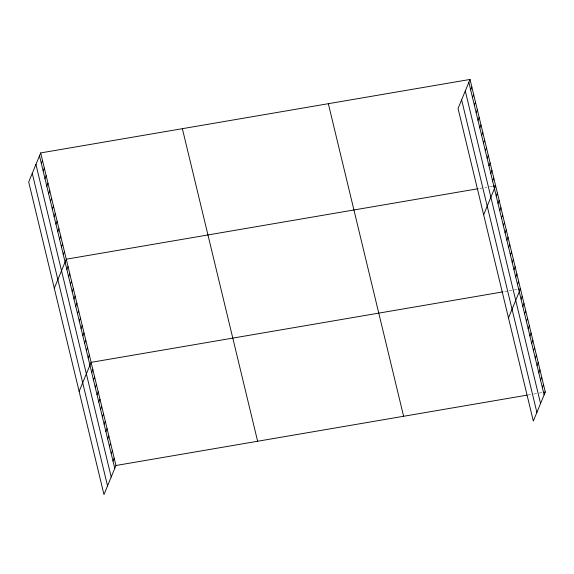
<?xml version="1.0" encoding="UTF-8"?>
<svg xmlns="http://www.w3.org/2000/svg" width="574" height="574" viewBox="0 0 574 574"><rect width="100%" height="100%" fill="white"/><g stroke="black" fill="none" stroke-linecap="round" stroke-linejoin="round"><path stroke-width="0.43" stroke-dasharray="2.87 2.15" d="M479.878 188.423L486.874 187.224M489.5 186.772L492.119 186.328M504.718 291.57L508.212 290.968M509.088 290.824L512.589 290.222M514.34 289.92L516.959 289.475M527.807 395.02L533.052 394.123M533.928 393.972L536.554 393.52M539.18 393.075L542.674 392.473"/><path stroke-width="0.86" d="M40.675 152.928L28.7 181.98L103.973 494.551L115.948 465.5L40.675 152.928L470.027 79.449L545.3 392.02L533.325 421.072L458.052 108.5L470.027 79.449M41.321 163.389L42.498 160.519M43.15 170.98L44.327 168.11M44.973 178.571L46.157 175.701M46.803 186.163L47.986 183.293M48.632 193.754L49.809 190.884M50.462 201.345L51.638 198.475M52.284 208.936L53.468 206.066M54.114 216.527L55.298 213.657M55.943 224.118L57.127 221.248M57.773 231.702L58.95 228.839M59.603 239.293L60.779 236.431M61.425 246.885L62.609 244.022M63.255 254.476L64.439 251.613M54.293 288.248L66.268 259.204L478.128 188.717M66.857 269.436L68.041 266.573M68.636 276.804L69.813 273.942M70.408 284.173L71.585 281.31M72.18 291.542L73.364 288.679M73.953 298.911L75.137 296.041M75.732 306.279L76.909 303.409M77.504 313.641L78.688 310.778M79.277 321.01L80.46 318.147M81.056 328.378L82.233 325.515M82.828 335.747L84.005 332.884M84.6 343.116L85.784 340.253M86.373 350.484L87.557 347.622M88.152 357.853L89.329 354.983M79.133 391.396L91.108 362.352L502.968 291.872M91.697 372.583L92.88 369.721M93.476 379.952L94.653 377.089M95.248 387.321L96.432 384.458M97.02 394.69L98.204 391.827M98.8 402.058L99.976 399.195M100.572 409.427L101.749 406.557M102.344 416.796L103.528 413.926M104.116 424.157L105.3 421.294M105.896 431.526L107.073 428.663M107.668 438.895L108.852 436.032M109.44 446.263L110.624 443.401M111.22 453.632L112.396 450.769M112.992 461.001L114.169 458.131M470.673 89.91L471.857 87.04M472.502 97.501L473.679 94.631M474.332 105.092L475.509 102.222M476.155 112.683L477.338 109.813M477.984 120.275L479.168 117.405M479.814 127.866L480.99 124.996M481.643 135.457L482.82 132.587M483.466 143.048L484.65 140.178M485.295 150.639L486.479 147.769M487.125 158.23L488.309 155.36M488.955 165.821L490.131 162.951M490.784 173.413L491.961 170.543M492.607 181.004L493.791 178.134M483.645 214.769L495.62 185.725L492.994 186.177M496.209 195.956L497.393 193.094M497.988 203.325L499.165 200.462M499.76 210.694L500.944 207.831M501.533 218.063L502.716 215.2M503.312 225.431L504.489 222.569M505.084 232.8L506.268 229.93M506.856 240.169L508.04 237.299M508.636 247.53L509.812 244.668M510.408 254.899L511.585 252.036M512.18 262.268L513.364 259.405M513.952 269.637L515.136 266.774M515.732 277.005L516.909 274.142M517.504 284.374L518.688 281.511M508.485 317.924L520.46 288.873L518.709 289.174M521.056 299.111L522.232 296.241M522.828 306.473L524.005 303.61M524.6 313.842L525.784 310.979M526.372 321.21L527.556 318.348M528.152 328.579L529.328 325.716M529.924 335.948L531.108 333.085M531.696 343.317L532.88 340.447M533.476 350.685L534.652 347.815M535.248 358.047L536.432 355.184M537.02 365.416L538.204 362.553M538.799 372.784L539.976 369.921M540.572 380.153L541.748 377.29M542.344 387.522L543.528 384.659M115.948 465.5L526.932 395.17M543.549 392.322L545.3 392.02M468.843 82.319L544.116 394.89M465.284 90.957L540.557 403.529M461.618 99.862L536.891 412.433M328.335 103.7L403.615 416.272M182.36 128.684L257.633 441.255M39.491 155.798L114.764 468.37M35.932 164.437L111.205 477.008M32.259 173.334L107.539 485.905"/></g></svg>
